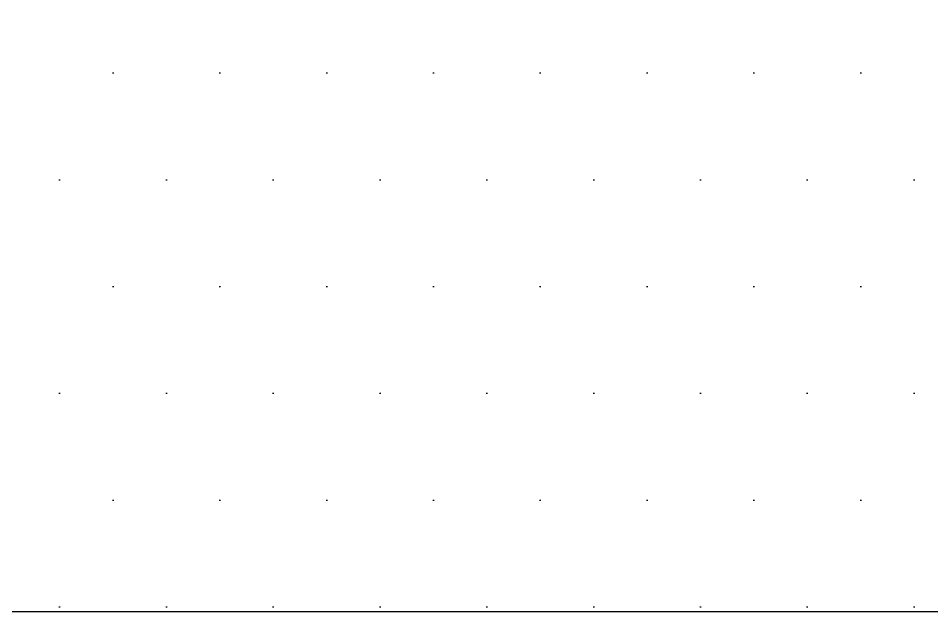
# Model space of a CAD drawing. Header units: millimetres. Extents: x -4391136 to -1798569, y -886572 to -291056.
# Drawn here: x -2453000.5 to -2452661.1, y -383660.9 to -383440.3 of the extents above; entities that cross this region are included whole.
import ezdxf

# ---------------------------------------------------------------- set-up
doc = ezdxf.new("R2010")
doc.units = ezdxf.units.MM
for name, color, linetype in [('010 - ASPG_FLASHING_HATCH_', 251, 'Continuous'), ('010 - ASPG_FLASHING_MAIN_COLOR_2', 2, 'Continuous'), ('010 - ASPG_FLASHING_WIPEOUT_', 250, 'Continuous'), ('010 - ASPG_FRAMING_MAIN_COLOR_1', 1, 'Continuous'), ('010 - ASPG_FRAMING_WIPEOUT_', 250, 'Continuous'), ('_PP-Dim', 1, 'Continuous'), ('Xref-C-1-PP17-AR-2214-01-B$0$A-FLOR-E', 251, 'Continuous'), ('Xref-C-1-PP17-AR-2214-01-B$0$WALL-E', 251, 'Continuous')]:
    doc.layers.add(name, color=color, linetype=linetype)

# ---------------------------------------------------------------- blocks, each defined once
blk = doc.blocks.new('W-1-PP17-ENT2_REV00_20260526-152612_EX_LOPF-1')
at = {"layer": 'Xref-C-1-PP17-AR-2214-01-B$0$A-FLOR-E'}
blk.add_line((-7230.000000001863, -399.9999999986612), (-2250.000000001863, -399.9999999986612), dxfattribs=at)
at = {"layer": 'Xref-C-1-PP17-AR-2214-01-B$0$WALL-E'}
blk.add_line((-2250.000000001863, -399.9999999986612), (-7230.000000001863, -399.9999999986612), dxfattribs=at)
blk = doc.blocks.new('*U1988')
blk.add_wipeout([(-1491.052723732777, 0), (1488.9472762672228, 0), (1488.9472762672228, 119.92499999998836), (-1491.052723732777, 119.92499999998836)]).dxf.layer = '010 - ASPG_FRAMING_WIPEOUT_'
at = {"layer": '010 - ASPG_FRAMING_MAIN_COLOR_1'}
for p, q in [((1488.947276267223, 119.9249999999884), (-1491.052723732777, 119.9249999999884)), ((-1491.052723732777, 114.8500000000058), (1488.947276267223, 114.8500000000058)), ((-1491.052723732777, 109.5400000000081), (1488.947276267223, 109.5400000000081))]:
    blk.add_line(p, q, dxfattribs=at)
blk = doc.blocks.new('W-1-PP17-ENT2_REV00_20260528-225335_ASPG_UPPF')
at = {"rotation": 180}
blk.add_blockref('*U1988', (-4439, -200.0000000032596), dxfattribs=at)
blk = doc.blocks.new('*U3469')
blk.add_wipeout([(0, -52.000000000100044), (2999.9999996952783, -52.000000000100044), (2999.9999996952783, -298.0000000000382), (0, -298.0000000000382)]).dxf.layer = '010 - ASPG_FLASHING_WIPEOUT_'
at = {"layer": '010 - ASPG_FLASHING_HATCH_'}
h = blk.add_hatch(dxfattribs=at)
h.set_pattern_fill('DOTS', color=256, scale=0.5)
h.set_pattern_definition([(0, (0, 0), (19.84375, 39.6875), [0, -39.6875])])
h.paths.add_polyline_path([(0, -52), (2999.999999695458, -52), (2999.999999695458, -298.0000000000582), (1.094595811626965e-16, -298.0000000000582)])
at = {"layer": '010 - ASPG_FLASHING_MAIN_COLOR_2'}
blk.add_lwpolyline([(0, -52), (2999.999999695458, -52), (2999.999999695458, -298.0000000000582), (1.094595811626965e-16, -298.0000000000582)], close=True, dxfattribs=at)

msp = doc.modelspace()

# ---------------------------------------------------------------- block references
msp.add_blockref('W-1-PP17-ENT2_REV00_20260528-225335_ASPG_UPPF', (-2447156.514610203, -383210.8748381315))

# ---------------------------------------------------------------- next in the draw order: block references
at = {"layer": '_PP-Dim'}
msp.add_blockref('W-1-PP17-ENT2_REV00_20260526-152612_EX_LOPF-1', (-2447156.514610203, -383210.8748381315), dxfattribs=at)

# ---------------------------------------------------------------- next in the draw order: block references
msp.add_blockref('*U3469', (-2453090.964855656, -383362.8748381348))

doc.saveas('drawing.dxf')
